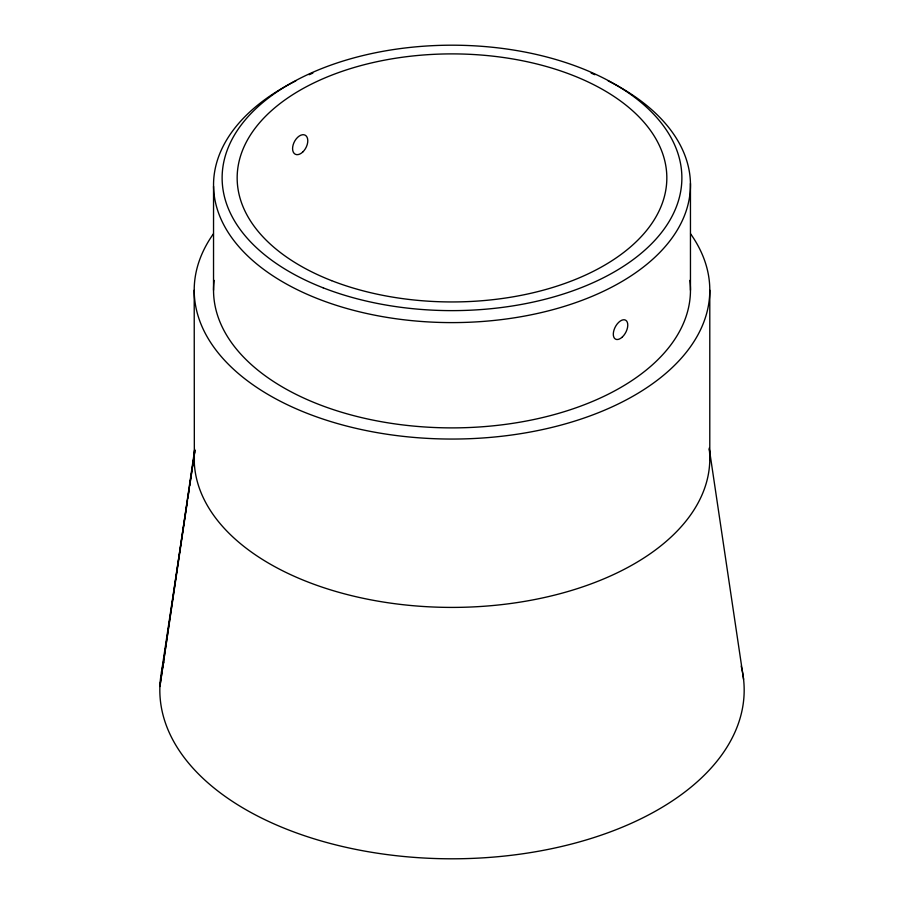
<?xml version="1.0" encoding="UTF-8"?>
<svg xmlns="http://www.w3.org/2000/svg" width="904" height="904" viewBox="0 0 904 904"><rect width="100%" height="100%" fill="white"/><g stroke="black" fill="none" stroke-linecap="round" stroke-linejoin="round"><path stroke-width="1.36" d="M213.536 290.218L213.547 186.371M709.787 460.272L709.798 290.218M194.62 450.102L159.895 686.531L187.478 500.85M187.896 498.059L189.343 488.284M189.761 485.493L192.043 470.136M192.45 467.345L193.908 457.571M194.326 454.78L194.733 451.989M161.466 672.248L193.863 457.537M194.281 454.757L194.914 450.576M709.188 448.124L743.585 679.379M194.202 290.218L194.349 463.65M690.453 183.489L690.464 290.218M608.166 80.885A238.464 137.679 0 0 1 624.585 279.935A238.464 137.679 0 0 1 279.415 279.935A238.464 137.679 0 0 1 295.834 80.885M309.089 74.716A238.464 137.679 0 0 1 312.841 73.134M591.159 73.134A238.464 137.679 0 0 1 594.911 74.716M689.854 280.387A238.464 137.679 0 0 1 452 427.886A238.464 137.679 0 0 1 214.146 280.387M690.566 233.797A257.798 148.844 0 0 1 452 439.05A257.798 148.844 0 0 1 213.434 233.797M709.301 449.277A257.798 148.844 0 0 1 452 607.409A257.798 148.844 0 0 1 194.699 449.277M741.201 666.112A292.173 168.686 0 0 1 448.52 858.789A292.173 168.686 0 0 1 163.873 662.146M331.587 280.635A214.836 124.029 0 0 0 666.282 186.766A214.836 124.029 0 0 0 358.131 66.354A214.836 124.029 0 0 0 331.587 280.635M323.157 287.822A229.876 132.718 0 0 0 681.288 187.388A229.876 132.718 0 0 0 351.554 58.534A229.876 132.718 0 0 0 323.157 287.822M302.704 152.064A10.735 6.509 -62.6 0 0 305.134 135.159A10.735 6.509 -62.6 0 0 292.715 146.832A10.735 6.509 -62.6 0 0 302.704 152.064M622.415 336.921A10.735 5.91 -62.2 0 0 625.647 320.197A10.735 5.91 -62.2 0 0 613.545 331.802A10.735 5.91 -62.2 0 0 622.415 336.921"/></g></svg>
